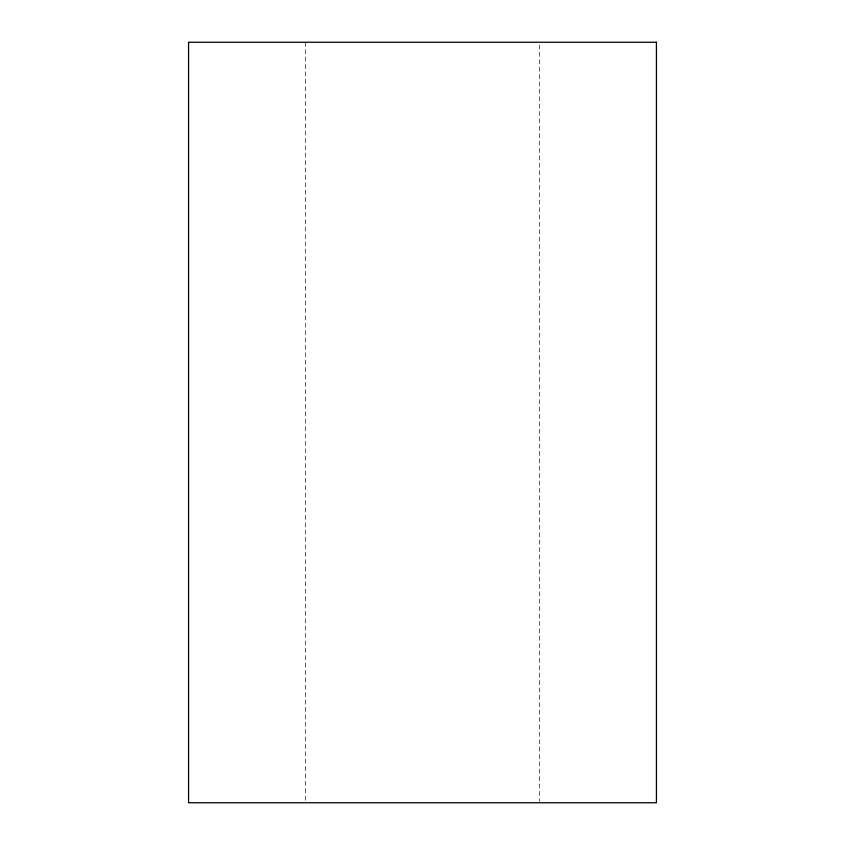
<?xml version="1.0" encoding="UTF-8"?>
<svg xmlns="http://www.w3.org/2000/svg" width="845" height="845" viewBox="0 0 845 845"><rect width="100%" height="100%" fill="white"/><g stroke="black" fill="none" stroke-linecap="round" stroke-linejoin="round"><path stroke-width="0.63" stroke-dasharray="4.22 3.17" d="M539.501 44.891L539.501 801.43M305.499 42.25L305.499 801.43"/><path stroke-width="1.27" d="M656.428 42.25L188.572 42.25L188.572 802.75L656.428 802.75L656.428 42.25"/></g></svg>
